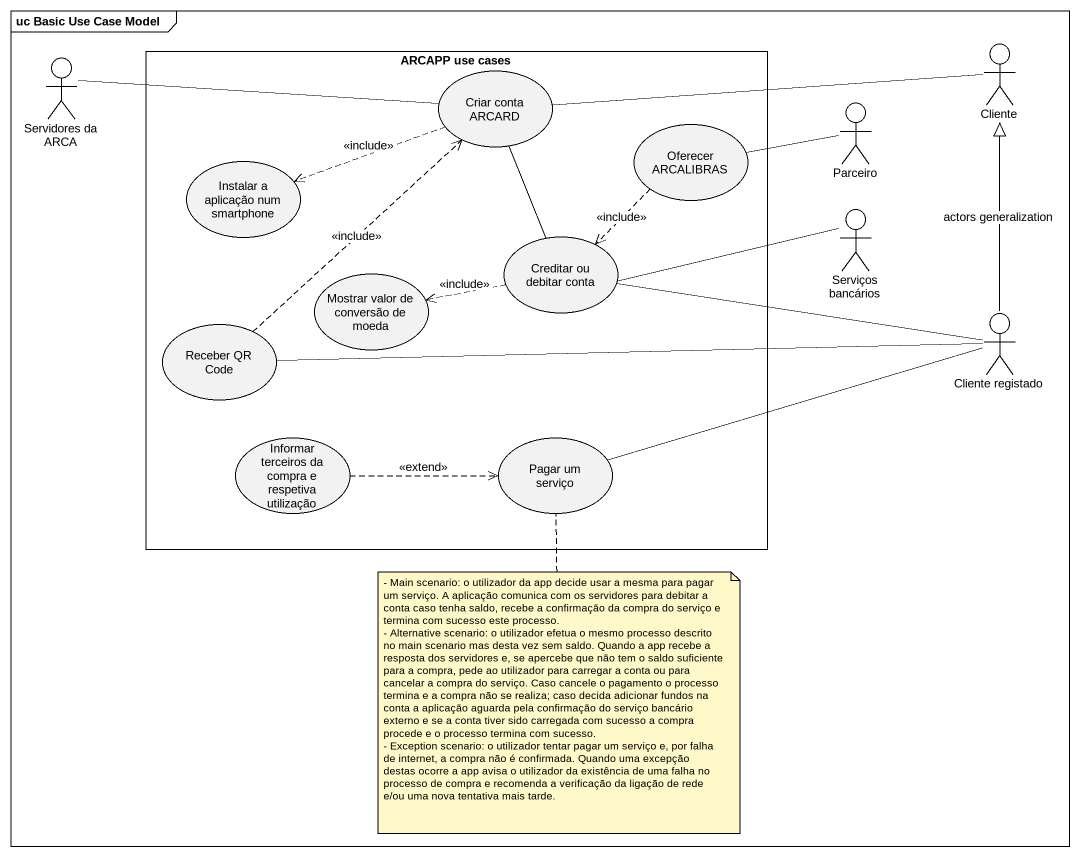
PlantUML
@startuml
mainframe uc Basic Use Case Model
actor "Servidores da ARCA" as Servidores_da_ARCA
rectangle "ARCAPP use cases" as ARCAPP_use_cases {
  usecase "Criar conta ARCARD" as Criar_conta_ARCARD
  usecase "Oferecer ARCALIBRAS" as Oferecer_ARCALIBRAS
  usecase "Instalar a aplicação num smartphone" as Instalar_a_aplicação_num
  usecase "Mostrar valor de conversão de moeda" as Mostrar_valor_de_conversão
  usecase "Creditar ou debitar conta" as Creditar_ou_debitar_conta
  usecase "Receber QR Code" as Receber_QR_Code
  usecase "Informar terceiros da compra e respetiva utilização" as Informar_terceiros_da
  usecase "Pagar um serviço" as Pagar_um_serviço
}
actor Cliente
actor Parceiro
actor "Serviços bancários" as Serviços_bancários
actor "Cliente registado" as Cliente_registado
Servidores_da_ARCA -right- Criar_conta_ARCARD
Criar_conta_ARCARD .left.> Instalar_a_aplicação_num : <<include>>
Cliente -left- Criar_conta_ARCARD
Oferecer_ARCALIBRAS ..> Creditar_ou_debitar_conta : <<include>>
Parceiro -left- Oferecer_ARCALIBRAS
Serviços_bancários -left- Creditar_ou_debitar_conta
Creditar_ou_debitar_conta -up- Criar_conta_ARCARD
Creditar_ou_debitar_conta .left.> Mostrar_valor_de_conversão : <<include>>
Receber_QR_Code .up.> Criar_conta_ARCARD : <<include>>
Cliente_registado -up-|> Cliente : actors generalization
Cliente_registado -left- Creditar_ou_debitar_conta
Cliente_registado -left- Receber_QR_Code
Cliente_registado -left- Pagar_um_serviço
Informar_terceiros_da .right.> Pagar_um_serviço : <<extend>>
note bottom of Pagar_um_serviço
  - Main scenario: o utilizador da app decide usar a mesma para pagar um serviço. A aplicação comunica com os servidores para debitar a conta caso tenha saldo, recebe a confirmação da compra do serviço e termina com sucesso este processo.
  - Alternative scenario: o utilizador efetua o mesmo processo descrito no main scenario mas desta vez sem saldo. Quando a app recebe a resposta dos servidores e, se apercebe que não tem o saldo suficiente para a compra, pede ao utilizador para carregar a conta ou para cancelar a compra do serviço. Caso cancele o pagamento o processo termina e a compra não se realiza; caso decida adicionar fundos na conta a aplicação aguarda pela confirmação do serviço bancário externo e se a conta tiver sido carregada com sucesso a compra procede e o processo termina com sucesso.
  - Exception scenario: o utilizador tentar pagar um serviço e, por falha de internet, a compra não é confirmada. Quando uma excepção destas ocorre a app avisa o utilizador da existência de uma falha no processo de compra e recomenda a verificação da ligação de rede e/ou uma nova tentativa mais tarde.
end note
@enduml
